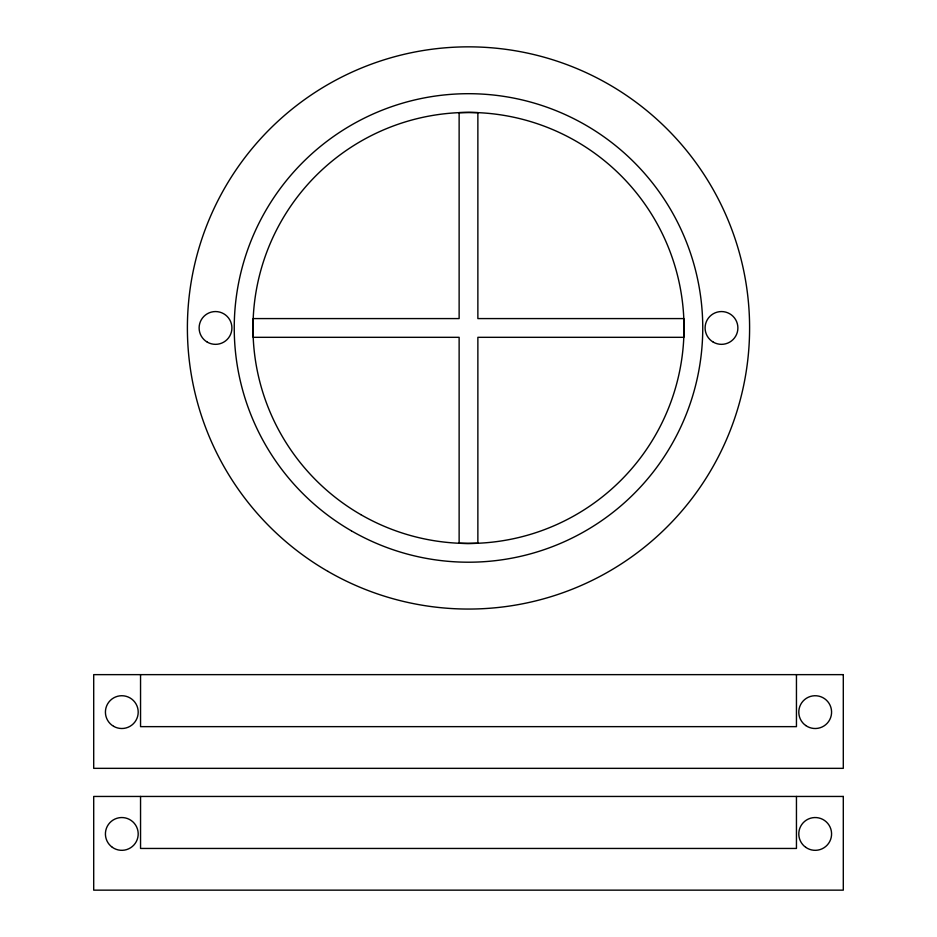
<?xml version="1.0" encoding="UTF-8"?>
<svg xmlns="http://www.w3.org/2000/svg" width="937" height="937" viewBox="0 0 937 937"><rect width="100%" height="100%" fill="white"/><g stroke="black" fill="none" stroke-linecap="round" stroke-linejoin="round"><path stroke-width="1.41" d="M796.45 674.64L796.45 726.643L140.55 726.643L140.55 674.64M796.45 796.45L796.45 848.453L140.55 848.453L140.55 796.45M252.99 327.364L253.189 337.32L459.13 337.32L459.13 543.261L467.914 543.46L477.87 543.261L477.87 337.32L683.811 337.32L684.01 328.536L683.811 318.58L477.87 318.58L477.87 112.639L469.086 112.44L459.13 112.639L459.13 318.58L253.189 318.58L252.99 327.364M843.3 674.64L93.7 674.64L93.7 768.34L843.3 768.34L843.3 674.64M843.3 796.45L93.7 796.45L93.7 890.15L843.3 890.15L843.3 796.45M113.611 726.316A16.397 16.397 0 0 0 138.207 712.12A16.397 16.397 0 0 0 113.611 697.924A16.397 16.397 0 0 0 113.611 726.316M805.75 725.531A16.397 16.397 0 0 0 831.517 713.596A16.397 16.397 0 0 0 808.303 697.245A16.397 16.397 0 0 0 805.75 725.531M112.37 847.341A16.397 16.397 0 0 0 138.137 835.406A16.397 16.397 0 0 0 114.923 819.055A16.397 16.397 0 0 0 112.37 847.341M805.75 847.341A16.397 16.397 0 0 0 831.517 835.406A16.397 16.397 0 0 0 808.303 819.055A16.397 16.397 0 0 0 805.75 847.341M327.95 571.394A281.1 281.1 0 0 0 749.6 327.95A281.1 281.1 0 0 0 327.95 84.506A281.1 281.1 0 0 0 327.95 571.394M351.375 530.822A234.25 234.25 0 0 0 702.75 327.95A234.25 234.25 0 0 0 351.375 125.078A234.25 234.25 0 0 0 351.375 530.822M360.745 514.589A215.51 215.51 0 0 0 684.01 327.95A215.51 215.51 0 0 0 360.745 141.311A215.51 215.51 0 0 0 360.745 514.589M713.291 342.146A16.397 16.397 0 0 0 737.887 327.95A16.397 16.397 0 0 0 713.291 313.754A16.397 16.397 0 0 0 713.291 342.146M207.311 342.146A16.397 16.397 0 0 0 231.907 327.95A16.397 16.397 0 0 0 207.311 313.754A16.397 16.397 0 0 0 207.311 342.146"/></g></svg>
